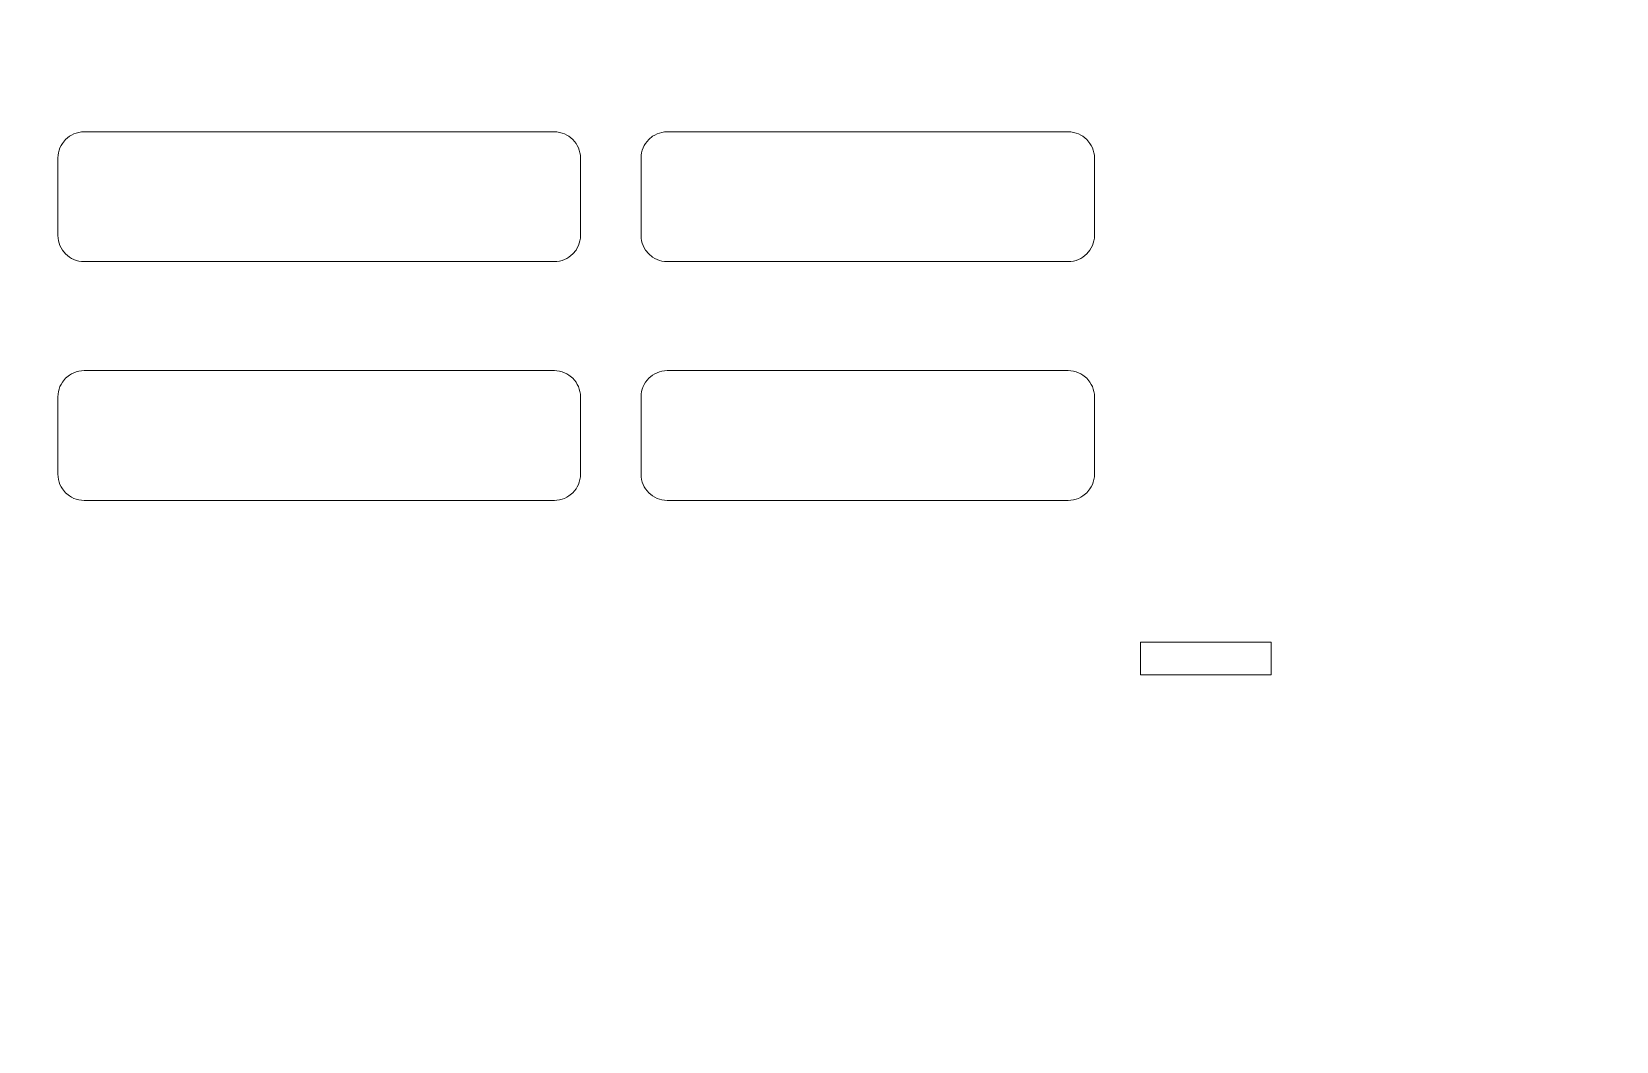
# Model space of a CAD drawing. Header units: millimetres. Extents: x -580 to 580, y -723 to 723.
# Drawn here: x -290.5 to -156.5, y -471.3 to -385.9 of the extents above; entities that cross this region are included whole.
import ezdxf

# ---------------------------------------------------------------- set-up
doc = ezdxf.new("R2010")
doc.units = ezdxf.units.MM
doc.header["$MEASUREMENT"] = 0
doc.layers.add('Camada 1', color=7, linetype='Continuous')

msp = doc.modelspace()

# ---------------------------------------------------------------- linework, layer by layer
at = {"layer": 'Camada 1', "color": 250, "lineweight": 9}
msp.add_open_spline([(-135.7075, -482.6087), (-135.7075, -482.6087), (-317.969, -482.6087), (-317.969, -482.6087), (-317.969, -482.6087), (-317.969, -482.6087), (-318.3943, -482.5978), (-318.3943, -482.5978), (-318.3943, -482.5978), (-318.3943, -482.5978), (-318.8142, -482.5657), (-318.8142, -482.5657), (-318.8142, -482.5657), (-318.8142, -482.5657), (-319.2282, -482.5127), (-319.2282, -482.5127), (-319.2282, -482.5127), (-319.2282, -482.5127), (-319.6356, -482.4394), (-319.6356, -482.4394), (-319.6356, -482.4394), (-319.6356, -482.4394), (-320.429, -482.2341), (-320.429, -482.2341), (-320.429, -482.2341), (-320.429, -482.2341), (-321.1903, -481.9542), (-321.1903, -481.9542), (-321.1903, -481.9542), (-321.1903, -481.9542), (-321.915, -481.6036), (-321.915, -481.6036), (-321.915, -481.6036), (-321.915, -481.6036), (-322.5991, -481.1868), (-322.5991, -481.1868), (-322.5991, -481.1868), (-322.5991, -481.1868), (-323.2383, -480.7082), (-323.2383, -480.7082), (-323.2383, -480.7082), (-323.2383, -480.7082), (-323.828, -480.1718), (-323.828, -480.1718), (-323.828, -480.1718), (-323.828, -480.1718), (-324.3646, -479.5818), (-324.3646, -479.5818), (-324.3646, -479.5818), (-324.3646, -479.5818), (-324.8433, -478.9428), (-324.8433, -478.9428), (-324.8433, -478.9428), (-324.8433, -478.9428), (-325.26, -478.2586), (-325.26, -478.2586), (-325.26, -478.2586), (-325.26, -478.2586), (-325.6105, -477.5339), (-325.6105, -477.5339), (-325.6105, -477.5339), (-325.6105, -477.5339), (-325.8905, -476.7726), (-325.8905, -476.7726), (-325.8905, -476.7726), (-325.8905, -476.7726), (-326.0958, -475.9791), (-326.0958, -475.9791), (-326.0958, -475.9791), (-326.0958, -475.9791), (-326.1691, -475.5717), (-326.1691, -475.5717), (-326.1691, -475.5717), (-326.1691, -475.5717), (-326.2221, -475.1577), (-326.2221, -475.1577), (-326.2221, -475.1577), (-326.2221, -475.1577), (-326.2543, -474.738), (-326.2543, -474.738), (-326.2543, -474.738), (-326.2543, -474.738), (-326.2651, -474.3127), (-326.2651, -474.3127), (-326.2651, -474.3127), (-326.2651, -474.3127), (-326.2651, -456.4955), (-326.2651, -456.4955), (-326.2651, -456.4955), (-326.2651, -456.4955), (-329.5891, -456.4955), (-329.5891, -456.4955), (-329.5891, -456.4955), (-329.5891, -456.4955), (-329.5891, -445.4324), (-329.5891, -445.4324), (-329.5891, -445.4324), (-329.5891, -445.4324), (-332.3545, -445.4324), (-332.3545, -445.4324), (-332.3545, -445.4324), (-332.3545, -445.4324), (-332.3545, -456.4955), (-332.3545, -456.4955), (-332.3545, -456.4955), (-332.3545, -456.4955), (-340.0918, -456.4955), (-340.0918, -456.4955), (-340.0918, -456.4955), (-340.0918, -456.4955), (-340.0918, -434.3727), (-340.0918, -434.3727), (-340.0918, -434.3727), (-340.0918, -434.3727), (-326.2651, -434.3727), (-326.2651, -434.3727), (-326.2651, -434.3727), (-326.2651, -434.3727), (-326.2651, -356.0745), (-326.2651, -356.0745), (-326.2651, -356.0745), (-326.2651, -356.0745), (-329.5891, -356.0745), (-329.5891, -356.0745), (-329.5891, -356.0745), (-329.5891, -356.0745), (-329.5891, -345.012), (-329.5891, -345.012), (-329.5891, -345.012), (-329.5891, -345.012), (-332.3545, -345.012), (-332.3545, -345.012), (-332.3545, -345.012), (-332.3545, -345.012), (-332.3545, -356.0745), (-332.3545, -356.0745), (-332.3545, -356.0745), (-332.3545, -356.0745), (-340.0918, -356.0745), (-340.0918, -356.0745), (-340.0918, -356.0745), (-340.0918, -356.0745), (-340.0918, -333.9517), (-340.0918, -333.9517), (-340.0918, -333.9517), (-340.0918, -333.9517), (-326.2651, -333.9517), (-326.2651, -333.9517), (-326.2651, -333.9517), (-326.2651, -333.9517), (-326.2651, -302.1346), (-326.2651, -302.1346), (-326.2651, -302.1346), (-326.2651, -302.1346), (-326.2543, -301.7094), (-326.2543, -301.7094), (-326.2543, -301.7094), (-326.2543, -301.7094), (-326.2221, -301.2895), (-326.2221, -301.2895), (-326.2221, -301.2895), (-326.2221, -301.2895), (-326.1691, -300.8757), (-326.1691, -300.8757), (-326.1691, -300.8757), (-326.1691, -300.8757), (-326.0958, -300.4681), (-326.0958, -300.4681), (-326.0958, -300.4681), (-326.0958, -300.4681), (-325.8905, -299.6747), (-325.8905, -299.6747), (-325.8905, -299.6747), (-325.8905, -299.6747), (-325.6105, -298.9135), (-325.6105, -298.9135), (-325.6105, -298.9135), (-325.6105, -298.9135), (-325.26, -298.1887), (-325.26, -298.1887), (-325.26, -298.1887), (-325.26, -298.1887), (-324.8433, -297.5046), (-324.8433, -297.5046), (-324.8433, -297.5046), (-324.8433, -297.5046), (-324.3646, -296.8654), (-324.3646, -296.8654), (-324.3646, -296.8654), (-324.3646, -296.8654), (-323.828, -296.2756), (-323.828, -296.2756), (-323.828, -296.2756), (-323.828, -296.2756), (-323.2383, -295.7391), (-323.2383, -295.7391), (-323.2383, -295.7391), (-323.2383, -295.7391), (-322.5991, -295.2604), (-322.5991, -295.2604), (-322.5991, -295.2604), (-322.5991, -295.2604), (-321.915, -294.8437), (-321.915, -294.8437), (-321.915, -294.8437), (-321.915, -294.8437), (-321.1903, -294.4932), (-321.1903, -294.4932), (-321.1903, -294.4932), (-321.1903, -294.4932), (-320.429, -294.2132), (-320.429, -294.2132), (-320.429, -294.2132), (-320.429, -294.2132), (-319.6356, -294.0079), (-319.6356, -294.0079), (-319.6356, -294.0079), (-319.6356, -294.0079), (-319.2282, -293.9346), (-319.2282, -293.9346), (-319.2282, -293.9346), (-319.2282, -293.9346), (-318.8142, -293.8816), (-318.8142, -293.8816), (-318.8142, -293.8816), (-318.8142, -293.8816), (-318.3943, -293.8495), (-318.3943, -293.8495), (-318.3943, -293.8495), (-318.3943, -293.8495), (-317.969, -293.8386), (-317.969, -293.8386), (-317.969, -293.8386), (-317.969, -293.8386), (49.3201, -293.8386), (49.3201, -293.8386), (49.3201, -293.8386), (49.3201, -293.8386), (49.7453, -293.8495), (49.7453, -293.8495), (49.7453, -293.8495), (49.7453, -293.8495), (50.1651, -293.8816), (50.1651, -293.8816), (50.1651, -293.8816), (50.1651, -293.8816), (50.5791, -293.9346), (50.5791, -293.9346), (50.5791, -293.9346), (50.5791, -293.9346), (50.9865, -294.0079), (50.9865, -294.0079), (50.9865, -294.0079), (50.9865, -294.0079), (51.78, -294.2132), (51.78, -294.2132), (51.78, -294.2132), (51.78, -294.2132), (52.5412, -294.4932), (52.5412, -294.4932), (52.5412, -294.4932), (52.5412, -294.4932), (53.266, -294.8437), (53.266, -294.8437), (53.266, -294.8437), (53.266, -294.8437), (53.9502, -295.2604), (53.9502, -295.2604), (53.9502, -295.2604), (53.9502, -295.2604), (54.5892, -295.7391), (54.5892, -295.7391), (54.5892, -295.7391), (54.5892, -295.7391), (55.1792, -296.2756), (55.1792, -296.2756), (55.1792, -296.2756), (55.1792, -296.2756), (55.7156, -296.8654), (55.7156, -296.8654), (55.7156, -296.8654), (55.7156, -296.8654), (56.1943, -297.5046), (56.1943, -297.5046), (56.1943, -297.5046), (56.1943, -297.5046), (56.611, -298.1887), (56.611, -298.1887), (56.611, -298.1887), (56.611, -298.1887), (56.9615, -298.9135), (56.9615, -298.9135), (56.9615, -298.9135), (56.9615, -298.9135), (57.2415, -299.6747), (57.2415, -299.6747), (57.2415, -299.6747), (57.2415, -299.6747), (57.4468, -300.4681), (57.4468, -300.4681), (57.4468, -300.4681), (57.4468, -300.4681), (57.5201, -300.8757), (57.5201, -300.8757), (57.5201, -300.8757), (57.5201, -300.8757), (57.5731, -301.2895), (57.5731, -301.2895), (57.5731, -301.2895), (57.5731, -301.2895), (57.6052, -301.7094), (57.6052, -301.7094), (57.6052, -301.7094), (57.6052, -301.7094), (57.6161, -302.1346), (57.6161, -302.1346), (57.6161, -302.1346), (57.6161, -302.1346), (57.6161, -333.9517), (57.6161, -333.9517), (57.6161, -333.9517), (57.6161, -333.9517), (68.5857, -333.9517), (68.5857, -333.9517), (68.5857, -333.9517), (68.5857, -333.9517), (68.5857, -356.0745), (68.5857, -356.0745), (68.5857, -356.0745), (68.5857, -356.0745), (57.6161, -356.0745), (57.6161, -356.0745), (57.6161, -356.0745), (57.6161, -356.0745), (57.6161, -434.3727), (57.6161, -434.3727), (57.6161, -434.3727), (57.6161, -434.3727), (68.5857, -434.3727), (68.5857, -434.3727), (68.5857, -434.3727), (68.5857, -434.3727), (68.5857, -456.4955), (68.5857, -456.4955), (68.5857, -456.4955), (68.5857, -456.4955), (57.6161, -456.4955), (57.6161, -456.4955), (57.6161, -456.4955), (57.6161, -456.4955), (57.6161, -474.3127), (57.6161, -474.3127), (57.6161, -474.3127), (57.6161, -474.3127), (57.6052, -474.738), (57.6052, -474.738), (57.6052, -474.738), (57.6052, -474.738), (57.5731, -475.1577), (57.5731, -475.1577), (57.5731, -475.1577), (57.5731, -475.1577), (57.5201, -475.5717), (57.5201, -475.5717), (57.5201, -475.5717), (57.5201, -475.5717), (57.4468, -475.9791), (57.4468, -475.9791), (57.4468, -475.9791), (57.4468, -475.9791), (57.2415, -476.7726), (57.2415, -476.7726), (57.2415, -476.7726), (57.2415, -476.7726), (56.9615, -477.5339), (56.9615, -477.5339), (56.9615, -477.5339), (56.9615, -477.5339), (56.611, -478.2586), (56.611, -478.2586), (56.611, -478.2586), (56.611, -478.2586), (56.1943, -478.9428), (56.1943, -478.9428), (56.1943, -478.9428), (56.1943, -478.9428), (55.7156, -479.5818), (55.7156, -479.5818), (55.7156, -479.5818), (55.7156, -479.5818), (55.1792, -480.1718), (55.1792, -480.1718), (55.1792, -480.1718), (55.1792, -480.1718), (54.5892, -480.7082), (54.5892, -480.7082), (54.5892, -480.7082), (54.5892, -480.7082), (53.9502, -481.1868), (53.9502, -481.1868), (53.9502, -481.1868), (53.9502, -481.1868), (53.266, -481.6036), (53.266, -481.6036), (53.266, -481.6036), (53.266, -481.6036), (52.5412, -481.9542), (52.5412, -481.9542), (52.5412, -481.9542), (52.5412, -481.9542), (51.78, -482.2341), (51.78, -482.2341), (51.78, -482.2341), (51.78, -482.2341), (50.9865, -482.4394), (50.9865, -482.4394), (50.9865, -482.4394), (50.9865, -482.4394), (50.5791, -482.5127), (50.5791, -482.5127), (50.5791, -482.5127), (50.5791, -482.5127), (50.1651, -482.5657), (50.1651, -482.5657), (50.1651, -482.5657), (50.1651, -482.5657), (49.7453, -482.5978), (49.7453, -482.5978), (49.7453, -482.5978), (49.7453, -482.5978), (49.3201, -482.6087), (49.3201, -482.6087), (49.3201, -482.6087), (49.3201, -482.6087), (-135.7075, -482.6087), (-135.7075, -482.6087), (-135.7075, -482.6087), (-135.7075, -482.6087), (-135.7075, -482.6087), (-135.7075, -482.6087)], degree=3, knots=[0, 0, 0, 0, 0.00900901, 0.00900901, 0.00900901, 0.00900901, 0.01801802, 0.01801802, 0.01801802, 0.01801802, 0.02702703, 0.02702703, 0.02702703, 0.02702703, 0.03603604, 0.03603604, 0.03603604, 0.03603604, 0.04504505, 0.04504505, 0.04504505, 0.04504505, 0.05405405, 0.05405405, 0.05405405, 0.05405405, 0.06306306, 0.06306306, 0.06306306, 0.06306306, 0.07207207, 0.07207207, 0.07207207, 0.07207207, 0.08108108, 0.08108108, 0.08108108, 0.08108108, 0.09009009, 0.09009009, 0.09009009, 0.09009009, 0.0990991, 0.0990991, 0.0990991, 0.0990991, 0.10810811, 0.10810811, 0.10810811, 0.10810811, 0.11711712, 0.11711712, 0.11711712, 0.11711712, 0.12612613, 0.12612613, 0.12612613, 0.12612613, 0.13513514, 0.13513514, 0.13513514, 0.13513514, 0.14414414, 0.14414414, 0.14414414, 0.14414414, 0.15315315, 0.15315315, 0.15315315, 0.15315315, 0.16216216, 0.16216216, 0.16216216, 0.16216216, 0.17117117, 0.17117117, 0.17117117, 0.17117117, 0.18018018, 0.18018018, 0.18018018, 0.18018018, 0.18918919, 0.18918919, 0.18918919, 0.18918919, 0.1981982, 0.1981982, 0.1981982, 0.1981982, 0.20720721, 0.20720721, 0.20720721, 0.20720721, 0.21621622, 0.21621622, 0.21621622, 0.21621622, 0.22522523, 0.22522523, 0.22522523, 0.22522523, 0.23423423, 0.23423423, 0.23423423, 0.23423423, 0.24324324, 0.24324324, 0.24324324, 0.24324324, 0.25225225, 0.25225225, 0.25225225, 0.25225225, 0.26126126, 0.26126126, 0.26126126, 0.26126126, 0.27027027, 0.27027027, 0.27027027, 0.27027027, 0.27927928, 0.27927928, 0.27927928, 0.27927928, 0.28828829, 0.28828829, 0.28828829, 0.28828829, 0.2972973, 0.2972973, 0.2972973, 0.2972973, 0.30630631, 0.30630631, 0.30630631, 0.30630631, 0.31531532, 0.31531532, 0.31531532, 0.31531532, 0.32432432, 0.32432432, 0.32432432, 0.32432432, 0.33333333, 0.33333333, 0.33333333, 0.33333333, 0.34234234, 0.34234234, 0.34234234, 0.34234234, 0.35135135, 0.35135135, 0.35135135, 0.35135135, 0.36036036, 0.36036036, 0.36036036, 0.36036036, 0.36936937, 0.36936937, 0.36936937, 0.36936937, 0.37837838, 0.37837838, 0.37837838, 0.37837838, 0.38738739, 0.38738739, 0.38738739, 0.38738739, 0.3963964, 0.3963964, 0.3963964, 0.3963964, 0.40540541, 0.40540541, 0.40540541, 0.40540541, 0.41441441, 0.41441441, 0.41441441, 0.41441441, 0.42342342, 0.42342342, 0.42342342, 0.42342342, 0.43243243, 0.43243243, 0.43243243, 0.43243243, 0.44144144, 0.44144144, 0.44144144, 0.44144144, 0.45045045, 0.45045045, 0.45045045, 0.45045045, 0.45945946, 0.45945946, 0.45945946, 0.45945946, 0.46846847, 0.46846847, 0.46846847, 0.46846847, 0.47747748, 0.47747748, 0.47747748, 0.47747748, 0.48648649, 0.48648649, 0.48648649, 0.48648649, 0.4954955, 0.4954955, 0.4954955, 0.4954955, 0.5045045, 0.5045045, 0.5045045, 0.5045045, 0.51351351, 0.51351351, 0.51351351, 0.51351351, 0.52252252, 0.52252252, 0.52252252, 0.52252252, 0.53153153, 0.53153153, 0.53153153, 0.53153153, 0.54054054, 0.54054054, 0.54054054, 0.54054054, 0.54954955, 0.54954955, 0.54954955, 0.54954955, 0.55855856, 0.55855856, 0.55855856, 0.55855856, 0.56756757, 0.56756757, 0.56756757, 0.56756757, 0.57657658, 0.57657658, 0.57657658, 0.57657658, 0.58558559, 0.58558559, 0.58558559, 0.58558559, 0.59459459, 0.59459459, 0.59459459, 0.59459459, 0.6036036, 0.6036036, 0.6036036, 0.6036036, 0.61261261, 0.61261261, 0.61261261, 0.61261261, 0.62162162, 0.62162162, 0.62162162, 0.62162162, 0.63063063, 0.63063063, 0.63063063, 0.63063063, 0.63963964, 0.63963964, 0.63963964, 0.63963964, 0.64864865, 0.64864865, 0.64864865, 0.64864865, 0.65765766, 0.65765766, 0.65765766, 0.65765766, 0.66666667, 0.66666667, 0.66666667, 0.66666667, 0.67567568, 0.67567568, 0.67567568, 0.67567568, 0.68468468, 0.68468468, 0.68468468, 0.68468468, 0.69369369, 0.69369369, 0.69369369, 0.69369369, 0.7027027, 0.7027027, 0.7027027, 0.7027027, 0.71171171, 0.71171171, 0.71171171, 0.71171171, 0.72072072, 0.72072072, 0.72072072, 0.72072072, 0.72972973, 0.72972973, 0.72972973, 0.72972973, 0.73873874, 0.73873874, 0.73873874, 0.73873874, 0.74774775, 0.74774775, 0.74774775, 0.74774775, 0.75675676, 0.75675676, 0.75675676, 0.75675676, 0.76576577, 0.76576577, 0.76576577, 0.76576577, 0.77477477, 0.77477477, 0.77477477, 0.77477477, 0.78378378, 0.78378378, 0.78378378, 0.78378378, 0.79279279, 0.79279279, 0.79279279, 0.79279279, 0.8018018, 0.8018018, 0.8018018, 0.8018018, 0.81081081, 0.81081081, 0.81081081, 0.81081081, 0.81981982, 0.81981982, 0.81981982, 0.81981982, 0.82882883, 0.82882883, 0.82882883, 0.82882883, 0.83783784, 0.83783784, 0.83783784, 0.83783784, 0.84684685, 0.84684685, 0.84684685, 0.84684685, 0.85585586, 0.85585586, 0.85585586, 0.85585586, 0.86486486, 0.86486486, 0.86486486, 0.86486486, 0.87387387, 0.87387387, 0.87387387, 0.87387387, 0.88288288, 0.88288288, 0.88288288, 0.88288288, 0.89189189, 0.89189189, 0.89189189, 0.89189189, 0.9009009, 0.9009009, 0.9009009, 0.9009009, 0.90990991, 0.90990991, 0.90990991, 0.90990991, 0.91891892, 0.91891892, 0.91891892, 0.91891892, 0.92792793, 0.92792793, 0.92792793, 0.92792793, 0.93693694, 0.93693694, 0.93693694, 0.93693694, 0.94594595, 0.94594595, 0.94594595, 0.94594595, 0.95495495, 0.95495495, 0.95495495, 0.95495495, 0.96396396, 0.96396396, 0.96396396, 0.96396396, 0.97297297, 0.97297297, 0.97297297, 0.97297297, 0.98198198, 0.98198198, 0.98198198, 0.98198198, 1, 1, 1, 1], dxfattribs=at)
at = {"layer": 'Camada 1', "color": 240, "lineweight": 9}
for points, knots in [([(-246.3089, -394.3763), (-246.3089, -394.3763), (-286.0768, -394.3763), (-286.0768, -394.3763), (-286.0768, -394.3763), (-286.0768, -394.3763), (-286.3022, -394.3878), (-286.3022, -394.3878), (-286.3022, -394.3878), (-286.3022, -394.3878), (-286.5212, -394.4214), (-286.5212, -394.4214), (-286.5212, -394.4214), (-286.5212, -394.4214), (-286.7328, -394.4762), (-286.7328, -394.4762), (-286.7328, -394.4762), (-286.7328, -394.4762), (-286.9359, -394.5509), (-286.9359, -394.5509), (-286.9359, -394.5509), (-286.9359, -394.5509), (-287.1291, -394.6443), (-287.1291, -394.6443), (-287.1291, -394.6443), (-287.1291, -394.6443), (-287.3115, -394.7555), (-287.3115, -394.7555), (-287.3115, -394.7555), (-287.3115, -394.7555), (-287.6393, -395.0261), (-287.6393, -395.0261), (-287.6393, -395.0261), (-287.6393, -395.0261), (-287.91, -395.3539), (-287.91, -395.3539), (-287.91, -395.3539), (-287.91, -395.3539), (-288.0211, -395.5363), (-288.0211, -395.5363), (-288.0211, -395.5363), (-288.0211, -395.5363), (-288.1145, -395.7295), (-288.1145, -395.7295), (-288.1145, -395.7295), (-288.1145, -395.7295), (-288.1892, -395.9326), (-288.1892, -395.9326), (-288.1892, -395.9326), (-288.1892, -395.9326), (-288.244, -396.1442), (-288.244, -396.1442), (-288.244, -396.1442), (-288.244, -396.1442), (-288.2776, -396.3632), (-288.2776, -396.3632), (-288.2776, -396.3632), (-288.2776, -396.3632), (-288.2891, -396.5886), (-288.2891, -396.5886), (-288.2891, -396.5886), (-288.2891, -396.5886), (-288.2891, -403.139), (-288.2891, -403.139), (-288.2891, -403.139), (-288.2891, -403.139), (-288.2776, -403.3645), (-288.2776, -403.3645), (-288.2776, -403.3645), (-288.2776, -403.3645), (-288.244, -403.5835), (-288.244, -403.5835), (-288.244, -403.5835), (-288.244, -403.5835), (-288.1892, -403.7952), (-288.1892, -403.7952), (-288.1892, -403.7952), (-288.1892, -403.7952), (-288.1145, -403.9981), (-288.1145, -403.9981), (-288.1145, -403.9981), (-288.1145, -403.9981), (-288.0211, -404.1914), (-288.0211, -404.1914), (-288.0211, -404.1914), (-288.0211, -404.1914), (-287.91, -404.3739), (-287.91, -404.3739), (-287.91, -404.3739), (-287.91, -404.3739), (-287.6393, -404.7016), (-287.6393, -404.7016), (-287.6393, -404.7016), (-287.6393, -404.7016), (-287.3115, -404.9722), (-287.3115, -404.9722), (-287.3115, -404.9722), (-287.3115, -404.9722), (-287.1291, -405.0834), (-287.1291, -405.0834), (-287.1291, -405.0834), (-287.1291, -405.0834), (-286.9359, -405.1767), (-286.9359, -405.1767), (-286.9359, -405.1767), (-286.9359, -405.1767), (-286.7328, -405.2516), (-286.7328, -405.2516), (-286.7328, -405.2516), (-286.7328, -405.2516), (-286.5212, -405.3061), (-286.5212, -405.3061), (-286.5212, -405.3061), (-286.5212, -405.3061), (-286.3022, -405.34), (-286.3022, -405.34), (-286.3022, -405.34), (-286.3022, -405.34), (-286.0768, -405.3514), (-286.0768, -405.3514), (-286.0768, -405.3514), (-286.0768, -405.3514), (-246.3089, -405.3514), (-246.3089, -405.3514), (-246.3089, -405.3514), (-246.3089, -405.3514), (-246.0835, -405.34), (-246.0835, -405.34), (-246.0835, -405.34), (-246.0835, -405.34), (-245.8645, -405.3061), (-245.8645, -405.3061), (-245.8645, -405.3061), (-245.8645, -405.3061), (-245.6528, -405.2516), (-245.6528, -405.2516), (-245.6528, -405.2516), (-245.6528, -405.2516), (-245.4499, -405.1767), (-245.4499, -405.1767), (-245.4499, -405.1767), (-245.4499, -405.1767), (-245.2566, -405.0834), (-245.2566, -405.0834), (-245.2566, -405.0834), (-245.2566, -405.0834), (-245.0741, -404.9722), (-245.0741, -404.9722), (-245.0741, -404.9722), (-245.0741, -404.9722), (-244.7465, -404.7016), (-244.7465, -404.7016), (-244.7465, -404.7016), (-244.7465, -404.7016), (-244.4757, -404.3739), (-244.4757, -404.3739), (-244.4757, -404.3739), (-244.4757, -404.3739), (-244.3646, -404.1914), (-244.3646, -404.1914), (-244.3646, -404.1914), (-244.3646, -404.1914), (-244.2712, -403.9981), (-244.2712, -403.9981), (-244.2712, -403.9981), (-244.2712, -403.9981), (-244.1965, -403.7952), (-244.1965, -403.7952), (-244.1965, -403.7952), (-244.1965, -403.7952), (-244.1418, -403.5835), (-244.1418, -403.5835), (-244.1418, -403.5835), (-244.1418, -403.5835), (-244.1079, -403.3645), (-244.1079, -403.3645), (-244.1079, -403.3645), (-244.1079, -403.3645), (-244.0966, -403.139), (-244.0966, -403.139), (-244.0966, -403.139), (-244.0966, -403.139), (-244.0966, -396.5886), (-244.0966, -396.5886), (-244.0966, -396.5886), (-244.0966, -396.5886), (-244.1079, -396.3632), (-244.1079, -396.3632), (-244.1079, -396.3632), (-244.1079, -396.3632), (-244.1418, -396.1442), (-244.1418, -396.1442), (-244.1418, -396.1442), (-244.1418, -396.1442), (-244.1965, -395.9326), (-244.1965, -395.9326), (-244.1965, -395.9326), (-244.1965, -395.9326), (-244.2712, -395.7295), (-244.2712, -395.7295), (-244.2712, -395.7295), (-244.2712, -395.7295), (-244.3646, -395.5363), (-244.3646, -395.5363), (-244.3646, -395.5363), (-244.3646, -395.5363), (-244.4757, -395.3539), (-244.4757, -395.3539), (-244.4757, -395.3539), (-244.4757, -395.3539), (-244.7465, -395.0261), (-244.7465, -395.0261), (-244.7465, -395.0261), (-244.7465, -395.0261), (-245.0741, -394.7555), (-245.0741, -394.7555), (-245.0741, -394.7555), (-245.0741, -394.7555), (-245.2566, -394.6443), (-245.2566, -394.6443), (-245.2566, -394.6443), (-245.2566, -394.6443), (-245.4499, -394.5509), (-245.4499, -394.5509), (-245.4499, -394.5509), (-245.4499, -394.5509), (-245.6528, -394.4762), (-245.6528, -394.4762), (-245.6528, -394.4762), (-245.6528, -394.4762), (-245.8645, -394.4214), (-245.8645, -394.4214), (-245.8645, -394.4214), (-245.8645, -394.4214), (-246.0835, -394.3878), (-246.0835, -394.3878), (-246.0835, -394.3878), (-246.0835, -394.3878), (-246.3089, -394.3763), (-246.3089, -394.3763), (-246.3089, -394.3763), (-246.3089, -394.3763), (-246.3089, -394.3763), (-246.3089, -394.3763)], [0, 0, 0, 0, 0.01612903, 0.01612903, 0.01612903, 0.01612903, 0.03225806, 0.03225806, 0.03225806, 0.03225806, 0.0483871, 0.0483871, 0.0483871, 0.0483871, 0.06451613, 0.06451613, 0.06451613, 0.06451613, 0.08064516, 0.08064516, 0.08064516, 0.08064516, 0.09677419, 0.09677419, 0.09677419, 0.09677419, 0.11290323, 0.11290323, 0.11290323, 0.11290323, 0.12903226, 0.12903226, 0.12903226, 0.12903226, 0.14516129, 0.14516129, 0.14516129, 0.14516129, 0.16129032, 0.16129032, 0.16129032, 0.16129032, 0.17741935, 0.17741935, 0.17741935, 0.17741935, 0.19354839, 0.19354839, 0.19354839, 0.19354839, 0.20967742, 0.20967742, 0.20967742, 0.20967742, 0.22580645, 0.22580645, 0.22580645, 0.22580645, 0.24193548, 0.24193548, 0.24193548, 0.24193548, 0.25806452, 0.25806452, 0.25806452, 0.25806452, 0.27419355, 0.27419355, 0.27419355, 0.27419355, 0.29032258, 0.29032258, 0.29032258, 0.29032258, 0.30645161, 0.30645161, 0.30645161, 0.30645161, 0.32258065, 0.32258065, 0.32258065, 0.32258065, 0.33870968, 0.33870968, 0.33870968, 0.33870968, 0.35483871, 0.35483871, 0.35483871, 0.35483871, 0.37096774, 0.37096774, 0.37096774, 0.37096774, 0.38709677, 0.38709677, 0.38709677, 0.38709677, 0.40322581, 0.40322581, 0.40322581, 0.40322581, 0.41935484, 0.41935484, 0.41935484, 0.41935484, 0.43548387, 0.43548387, 0.43548387, 0.43548387, 0.4516129, 0.4516129, 0.4516129, 0.4516129, 0.46774194, 0.46774194, 0.46774194, 0.46774194, 0.48387097, 0.48387097, 0.48387097, 0.48387097, 0.5, 0.5, 0.5, 0.5, 0.51612903, 0.51612903, 0.51612903, 0.51612903, 0.53225806, 0.53225806, 0.53225806, 0.53225806, 0.5483871, 0.5483871, 0.5483871, 0.5483871, 0.56451613, 0.56451613, 0.56451613, 0.56451613, 0.58064516, 0.58064516, 0.58064516, 0.58064516, 0.59677419, 0.59677419, 0.59677419, 0.59677419, 0.61290323, 0.61290323, 0.61290323, 0.61290323, 0.62903226, 0.62903226, 0.62903226, 0.62903226, 0.64516129, 0.64516129, 0.64516129, 0.64516129, 0.66129032, 0.66129032, 0.66129032, 0.66129032, 0.67741935, 0.67741935, 0.67741935, 0.67741935, 0.69354839, 0.69354839, 0.69354839, 0.69354839, 0.70967742, 0.70967742, 0.70967742, 0.70967742, 0.72580645, 0.72580645, 0.72580645, 0.72580645, 0.74193548, 0.74193548, 0.74193548, 0.74193548, 0.75806452, 0.75806452, 0.75806452, 0.75806452, 0.77419355, 0.77419355, 0.77419355, 0.77419355, 0.79032258, 0.79032258, 0.79032258, 0.79032258, 0.80645161, 0.80645161, 0.80645161, 0.80645161, 0.82258065, 0.82258065, 0.82258065, 0.82258065, 0.83870968, 0.83870968, 0.83870968, 0.83870968, 0.85483871, 0.85483871, 0.85483871, 0.85483871, 0.87096774, 0.87096774, 0.87096774, 0.87096774, 0.88709677, 0.88709677, 0.88709677, 0.88709677, 0.90322581, 0.90322581, 0.90322581, 0.90322581, 0.91935484, 0.91935484, 0.91935484, 0.91935484, 0.93548387, 0.93548387, 0.93548387, 0.93548387, 0.9516129, 0.9516129, 0.9516129, 0.9516129, 0.96774194, 0.96774194, 0.96774194, 0.96774194, 1, 1, 1, 1]), ([(-202.8475, -394.3763), (-202.8475, -394.3763), (-236.7623, -394.3763), (-236.7623, -394.3763), (-236.7623, -394.3763), (-236.7623, -394.3763), (-236.9877, -394.3878), (-236.9877, -394.3878), (-236.9877, -394.3878), (-236.9877, -394.3878), (-237.2067, -394.4214), (-237.2067, -394.4214), (-237.2067, -394.4214), (-237.2067, -394.4214), (-237.4183, -394.4762), (-237.4183, -394.4762), (-237.4183, -394.4762), (-237.4183, -394.4762), (-237.6213, -394.5509), (-237.6213, -394.5509), (-237.6213, -394.5509), (-237.6213, -394.5509), (-237.8145, -394.6443), (-237.8145, -394.6443), (-237.8145, -394.6443), (-237.8145, -394.6443), (-237.997, -394.7555), (-237.997, -394.7555), (-237.997, -394.7555), (-237.997, -394.7555), (-238.3247, -395.0261), (-238.3247, -395.0261), (-238.3247, -395.0261), (-238.3247, -395.0261), (-238.5954, -395.3539), (-238.5954, -395.3539), (-238.5954, -395.3539), (-238.5954, -395.3539), (-238.7066, -395.5363), (-238.7066, -395.5363), (-238.7066, -395.5363), (-238.7066, -395.5363), (-238.8, -395.7295), (-238.8, -395.7295), (-238.8, -395.7295), (-238.8, -395.7295), (-238.8747, -395.9326), (-238.8747, -395.9326), (-238.8747, -395.9326), (-238.8747, -395.9326), (-238.9294, -396.1442), (-238.9294, -396.1442), (-238.9294, -396.1442), (-238.9294, -396.1442), (-238.9631, -396.3632), (-238.9631, -396.3632), (-238.9631, -396.3632), (-238.9631, -396.3632), (-238.9746, -396.5886), (-238.9746, -396.5886), (-238.9746, -396.5886), (-238.9746, -396.5886), (-238.9746, -403.139), (-238.9746, -403.139), (-238.9746, -403.139), (-238.9746, -403.139), (-238.9631, -403.3645), (-238.9631, -403.3645), (-238.9631, -403.3645), (-238.9631, -403.3645), (-238.9294, -403.5835), (-238.9294, -403.5835), (-238.9294, -403.5835), (-238.9294, -403.5835), (-238.8747, -403.7952), (-238.8747, -403.7952), (-238.8747, -403.7952), (-238.8747, -403.7952), (-238.8, -403.9981), (-238.8, -403.9981), (-238.8, -403.9981), (-238.8, -403.9981), (-238.7066, -404.1914), (-238.7066, -404.1914), (-238.7066, -404.1914), (-238.7066, -404.1914), (-238.5954, -404.3739), (-238.5954, -404.3739), (-238.5954, -404.3739), (-238.5954, -404.3739), (-238.3247, -404.7016), (-238.3247, -404.7016), (-238.3247, -404.7016), (-238.3247, -404.7016), (-237.997, -404.9722), (-237.997, -404.9722), (-237.997, -404.9722), (-237.997, -404.9722), (-237.8145, -405.0834), (-237.8145, -405.0834), (-237.8145, -405.0834), (-237.8145, -405.0834), (-237.6213, -405.1767), (-237.6213, -405.1767), (-237.6213, -405.1767), (-237.6213, -405.1767), (-237.4183, -405.2516), (-237.4183, -405.2516), (-237.4183, -405.2516), (-237.4183, -405.2516), (-237.2067, -405.3061), (-237.2067, -405.3061), (-237.2067, -405.3061), (-237.2067, -405.3061), (-236.9877, -405.34), (-236.9877, -405.34), (-236.9877, -405.34), (-236.9877, -405.34), (-236.7623, -405.3514), (-236.7623, -405.3514), (-236.7623, -405.3514), (-236.7623, -405.3514), (-202.8475, -405.3514), (-202.8475, -405.3514), (-202.8475, -405.3514), (-202.8475, -405.3514), (-202.622, -405.34), (-202.622, -405.34), (-202.622, -405.34), (-202.622, -405.34), (-202.4031, -405.3061), (-202.4031, -405.3061), (-202.4031, -405.3061), (-202.4031, -405.3061), (-202.1915, -405.2516), (-202.1915, -405.2516), (-202.1915, -405.2516), (-202.1915, -405.2516), (-201.9885, -405.1767), (-201.9885, -405.1767), (-201.9885, -405.1767), (-201.9885, -405.1767), (-201.7952, -405.0834), (-201.7952, -405.0834), (-201.7952, -405.0834), (-201.7952, -405.0834), (-201.6128, -404.9722), (-201.6128, -404.9722), (-201.6128, -404.9722), (-201.6128, -404.9722), (-201.2851, -404.7016), (-201.2851, -404.7016), (-201.2851, -404.7016), (-201.2851, -404.7016), (-201.0143, -404.3739), (-201.0143, -404.3739), (-201.0143, -404.3739), (-201.0143, -404.3739), (-200.9033, -404.1914), (-200.9033, -404.1914), (-200.9033, -404.1914), (-200.9033, -404.1914), (-200.8098, -403.9981), (-200.8098, -403.9981), (-200.8098, -403.9981), (-200.8098, -403.9981), (-200.735, -403.7952), (-200.735, -403.7952), (-200.735, -403.7952), (-200.735, -403.7952), (-200.6804, -403.5835), (-200.6804, -403.5835), (-200.6804, -403.5835), (-200.6804, -403.5835), (-200.6466, -403.3645), (-200.6466, -403.3645), (-200.6466, -403.3645), (-200.6466, -403.3645), (-200.6352, -403.139), (-200.6352, -403.139), (-200.6352, -403.139), (-200.6352, -403.139), (-200.6352, -396.5886), (-200.6352, -396.5886), (-200.6352, -396.5886), (-200.6352, -396.5886), (-200.6466, -396.3632), (-200.6466, -396.3632), (-200.6466, -396.3632), (-200.6466, -396.3632), (-200.6804, -396.1442), (-200.6804, -396.1442), (-200.6804, -396.1442), (-200.6804, -396.1442), (-200.735, -395.9326), (-200.735, -395.9326), (-200.735, -395.9326), (-200.735, -395.9326), (-200.8098, -395.7295), (-200.8098, -395.7295), (-200.8098, -395.7295), (-200.8098, -395.7295), (-200.9033, -395.5363), (-200.9033, -395.5363), (-200.9033, -395.5363), (-200.9033, -395.5363), (-201.0143, -395.3539), (-201.0143, -395.3539), (-201.0143, -395.3539), (-201.0143, -395.3539), (-201.2851, -395.0261), (-201.2851, -395.0261), (-201.2851, -395.0261), (-201.2851, -395.0261), (-201.6128, -394.7555), (-201.6128, -394.7555), (-201.6128, -394.7555), (-201.6128, -394.7555), (-201.7952, -394.6443), (-201.7952, -394.6443), (-201.7952, -394.6443), (-201.7952, -394.6443), (-201.9885, -394.5509), (-201.9885, -394.5509), (-201.9885, -394.5509), (-201.9885, -394.5509), (-202.1915, -394.4762), (-202.1915, -394.4762), (-202.1915, -394.4762), (-202.1915, -394.4762), (-202.4031, -394.4214), (-202.4031, -394.4214), (-202.4031, -394.4214), (-202.4031, -394.4214), (-202.622, -394.3878), (-202.622, -394.3878), (-202.622, -394.3878), (-202.622, -394.3878), (-202.8475, -394.3763), (-202.8475, -394.3763), (-202.8475, -394.3763), (-202.8475, -394.3763), (-202.8475, -394.3763), (-202.8475, -394.3763)], [0, 0, 0, 0, 0.01612903, 0.01612903, 0.01612903, 0.01612903, 0.03225806, 0.03225806, 0.03225806, 0.03225806, 0.0483871, 0.0483871, 0.0483871, 0.0483871, 0.06451613, 0.06451613, 0.06451613, 0.06451613, 0.08064516, 0.08064516, 0.08064516, 0.08064516, 0.09677419, 0.09677419, 0.09677419, 0.09677419, 0.11290323, 0.11290323, 0.11290323, 0.11290323, 0.12903226, 0.12903226, 0.12903226, 0.12903226, 0.14516129, 0.14516129, 0.14516129, 0.14516129, 0.16129032, 0.16129032, 0.16129032, 0.16129032, 0.17741935, 0.17741935, 0.17741935, 0.17741935, 0.19354839, 0.19354839, 0.19354839, 0.19354839, 0.20967742, 0.20967742, 0.20967742, 0.20967742, 0.22580645, 0.22580645, 0.22580645, 0.22580645, 0.24193548, 0.24193548, 0.24193548, 0.24193548, 0.25806452, 0.25806452, 0.25806452, 0.25806452, 0.27419355, 0.27419355, 0.27419355, 0.27419355, 0.29032258, 0.29032258, 0.29032258, 0.29032258, 0.30645161, 0.30645161, 0.30645161, 0.30645161, 0.32258065, 0.32258065, 0.32258065, 0.32258065, 0.33870968, 0.33870968, 0.33870968, 0.33870968, 0.35483871, 0.35483871, 0.35483871, 0.35483871, 0.37096774, 0.37096774, 0.37096774, 0.37096774, 0.38709677, 0.38709677, 0.38709677, 0.38709677, 0.40322581, 0.40322581, 0.40322581, 0.40322581, 0.41935484, 0.41935484, 0.41935484, 0.41935484, 0.43548387, 0.43548387, 0.43548387, 0.43548387, 0.4516129, 0.4516129, 0.4516129, 0.4516129, 0.46774194, 0.46774194, 0.46774194, 0.46774194, 0.48387097, 0.48387097, 0.48387097, 0.48387097, 0.5, 0.5, 0.5, 0.5, 0.51612903, 0.51612903, 0.51612903, 0.51612903, 0.53225806, 0.53225806, 0.53225806, 0.53225806, 0.5483871, 0.5483871, 0.5483871, 0.5483871, 0.56451613, 0.56451613, 0.56451613, 0.56451613, 0.58064516, 0.58064516, 0.58064516, 0.58064516, 0.59677419, 0.59677419, 0.59677419, 0.59677419, 0.61290323, 0.61290323, 0.61290323, 0.61290323, 0.62903226, 0.62903226, 0.62903226, 0.62903226, 0.64516129, 0.64516129, 0.64516129, 0.64516129, 0.66129032, 0.66129032, 0.66129032, 0.66129032, 0.67741935, 0.67741935, 0.67741935, 0.67741935, 0.69354839, 0.69354839, 0.69354839, 0.69354839, 0.70967742, 0.70967742, 0.70967742, 0.70967742, 0.72580645, 0.72580645, 0.72580645, 0.72580645, 0.74193548, 0.74193548, 0.74193548, 0.74193548, 0.75806452, 0.75806452, 0.75806452, 0.75806452, 0.77419355, 0.77419355, 0.77419355, 0.77419355, 0.79032258, 0.79032258, 0.79032258, 0.79032258, 0.80645161, 0.80645161, 0.80645161, 0.80645161, 0.82258065, 0.82258065, 0.82258065, 0.82258065, 0.83870968, 0.83870968, 0.83870968, 0.83870968, 0.85483871, 0.85483871, 0.85483871, 0.85483871, 0.87096774, 0.87096774, 0.87096774, 0.87096774, 0.88709677, 0.88709677, 0.88709677, 0.88709677, 0.90322581, 0.90322581, 0.90322581, 0.90322581, 0.91935484, 0.91935484, 0.91935484, 0.91935484, 0.93548387, 0.93548387, 0.93548387, 0.93548387, 0.9516129, 0.9516129, 0.9516129, 0.9516129, 0.96774194, 0.96774194, 0.96774194, 0.96774194, 1, 1, 1, 1]), ([(-246.3089, -414.5705), (-246.3089, -414.5705), (-286.0768, -414.5705), (-286.0768, -414.5705), (-286.0768, -414.5705), (-286.0768, -414.5705), (-286.3022, -414.5821), (-286.3022, -414.5821), (-286.3022, -414.5821), (-286.3022, -414.5821), (-286.5212, -414.6157), (-286.5212, -414.6157), (-286.5212, -414.6157), (-286.5212, -414.6157), (-286.7328, -414.6705), (-286.7328, -414.6705), (-286.7328, -414.6705), (-286.7328, -414.6705), (-286.9359, -414.7451), (-286.9359, -414.7451), (-286.9359, -414.7451), (-286.9359, -414.7451), (-287.1291, -414.8386), (-287.1291, -414.8386), (-287.1291, -414.8386), (-287.1291, -414.8386), (-287.3115, -414.9498), (-287.3115, -414.9498), (-287.3115, -414.9498), (-287.3115, -414.9498), (-287.6393, -415.2204), (-287.6393, -415.2204), (-287.6393, -415.2204), (-287.6393, -415.2204), (-287.91, -415.5482), (-287.91, -415.5482), (-287.91, -415.5482), (-287.91, -415.5482), (-288.0211, -415.7306), (-288.0211, -415.7306), (-288.0211, -415.7306), (-288.0211, -415.7306), (-288.1145, -415.9238), (-288.1145, -415.9238), (-288.1145, -415.9238), (-288.1145, -415.9238), (-288.1892, -416.1269), (-288.1892, -416.1269), (-288.1892, -416.1269), (-288.1892, -416.1269), (-288.244, -416.3383), (-288.244, -416.3383), (-288.244, -416.3383), (-288.244, -416.3383), (-288.2776, -416.5574), (-288.2776, -416.5574), (-288.2776, -416.5574), (-288.2776, -416.5574), (-288.2891, -416.7828), (-288.2891, -416.7828), (-288.2891, -416.7828), (-288.2891, -416.7828), (-288.2891, -423.3334), (-288.2891, -423.3334), (-288.2891, -423.3334), (-288.2891, -423.3334), (-288.2776, -423.5588), (-288.2776, -423.5588), (-288.2776, -423.5588), (-288.2776, -423.5588), (-288.244, -423.7778), (-288.244, -423.7778), (-288.244, -423.7778), (-288.244, -423.7778), (-288.1892, -423.9894), (-288.1892, -423.9894), (-288.1892, -423.9894), (-288.1892, -423.9894), (-288.1145, -424.1924), (-288.1145, -424.1924), (-288.1145, -424.1924), (-288.1145, -424.1924), (-288.0211, -424.3857), (-288.0211, -424.3857), (-288.0211, -424.3857), (-288.0211, -424.3857), (-287.91, -424.568), (-287.91, -424.568), (-287.91, -424.568), (-287.91, -424.568), (-287.6393, -424.8957), (-287.6393, -424.8957), (-287.6393, -424.8957), (-287.6393, -424.8957), (-287.3115, -425.1665), (-287.3115, -425.1665), (-287.3115, -425.1665), (-287.3115, -425.1665), (-287.1291, -425.2777), (-287.1291, -425.2777), (-287.1291, -425.2777), (-287.1291, -425.2777), (-286.9359, -425.3711), (-286.9359, -425.3711), (-286.9359, -425.3711), (-286.9359, -425.3711), (-286.7328, -425.4458), (-286.7328, -425.4458), (-286.7328, -425.4458), (-286.7328, -425.4458), (-286.5212, -425.5005), (-286.5212, -425.5005), (-286.5212, -425.5005), (-286.5212, -425.5005), (-286.3022, -425.5342), (-286.3022, -425.5342), (-286.3022, -425.5342), (-286.3022, -425.5342), (-286.0768, -425.5457), (-286.0768, -425.5457), (-286.0768, -425.5457), (-286.0768, -425.5457), (-246.3089, -425.5457), (-246.3089, -425.5457), (-246.3089, -425.5457), (-246.3089, -425.5457), (-246.0835, -425.5342), (-246.0835, -425.5342), (-246.0835, -425.5342), (-246.0835, -425.5342), (-245.8645, -425.5005), (-245.8645, -425.5005), (-245.8645, -425.5005), (-245.8645, -425.5005), (-245.6528, -425.4458), (-245.6528, -425.4458), (-245.6528, -425.4458), (-245.6528, -425.4458), (-245.4499, -425.3711), (-245.4499, -425.3711), (-245.4499, -425.3711), (-245.4499, -425.3711), (-245.2566, -425.2777), (-245.2566, -425.2777), (-245.2566, -425.2777), (-245.2566, -425.2777), (-245.0741, -425.1665), (-245.0741, -425.1665), (-245.0741, -425.1665), (-245.0741, -425.1665), (-244.7465, -424.8957), (-244.7465, -424.8957), (-244.7465, -424.8957), (-244.7465, -424.8957), (-244.4757, -424.568), (-244.4757, -424.568), (-244.4757, -424.568), (-244.4757, -424.568), (-244.3646, -424.3857), (-244.3646, -424.3857), (-244.3646, -424.3857), (-244.3646, -424.3857), (-244.2712, -424.1924), (-244.2712, -424.1924), (-244.2712, -424.1924), (-244.2712, -424.1924), (-244.1965, -423.9894), (-244.1965, -423.9894), (-244.1965, -423.9894), (-244.1965, -423.9894), (-244.1418, -423.7778), (-244.1418, -423.7778), (-244.1418, -423.7778), (-244.1418, -423.7778), (-244.1079, -423.5588), (-244.1079, -423.5588), (-244.1079, -423.5588), (-244.1079, -423.5588), (-244.0966, -423.3334), (-244.0966, -423.3334), (-244.0966, -423.3334), (-244.0966, -423.3334), (-244.0966, -416.7828), (-244.0966, -416.7828), (-244.0966, -416.7828), (-244.0966, -416.7828), (-244.1079, -416.5574), (-244.1079, -416.5574), (-244.1079, -416.5574), (-244.1079, -416.5574), (-244.1418, -416.3383), (-244.1418, -416.3383), (-244.1418, -416.3383), (-244.1418, -416.3383), (-244.1965, -416.1269), (-244.1965, -416.1269), (-244.1965, -416.1269), (-244.1965, -416.1269), (-244.2712, -415.9238), (-244.2712, -415.9238), (-244.2712, -415.9238), (-244.2712, -415.9238), (-244.3646, -415.7306), (-244.3646, -415.7306), (-244.3646, -415.7306), (-244.3646, -415.7306), (-244.4757, -415.5482), (-244.4757, -415.5482), (-244.4757, -415.5482), (-244.4757, -415.5482), (-244.7465, -415.2204), (-244.7465, -415.2204), (-244.7465, -415.2204), (-244.7465, -415.2204), (-245.0741, -414.9498), (-245.0741, -414.9498), (-245.0741, -414.9498), (-245.0741, -414.9498), (-245.2566, -414.8386), (-245.2566, -414.8386), (-245.2566, -414.8386), (-245.2566, -414.8386), (-245.4499, -414.7451), (-245.4499, -414.7451), (-245.4499, -414.7451), (-245.4499, -414.7451), (-245.6528, -414.6705), (-245.6528, -414.6705), (-245.6528, -414.6705), (-245.6528, -414.6705), (-245.8645, -414.6157), (-245.8645, -414.6157), (-245.8645, -414.6157), (-245.8645, -414.6157), (-246.0835, -414.5821), (-246.0835, -414.5821), (-246.0835, -414.5821), (-246.0835, -414.5821), (-246.3089, -414.5705), (-246.3089, -414.5705), (-246.3089, -414.5705), (-246.3089, -414.5705), (-246.3089, -414.5705), (-246.3089, -414.5705)], [0, 0, 0, 0, 0.01612903, 0.01612903, 0.01612903, 0.01612903, 0.03225806, 0.03225806, 0.03225806, 0.03225806, 0.0483871, 0.0483871, 0.0483871, 0.0483871, 0.06451613, 0.06451613, 0.06451613, 0.06451613, 0.08064516, 0.08064516, 0.08064516, 0.08064516, 0.09677419, 0.09677419, 0.09677419, 0.09677419, 0.11290323, 0.11290323, 0.11290323, 0.11290323, 0.12903226, 0.12903226, 0.12903226, 0.12903226, 0.14516129, 0.14516129, 0.14516129, 0.14516129, 0.16129032, 0.16129032, 0.16129032, 0.16129032, 0.17741935, 0.17741935, 0.17741935, 0.17741935, 0.19354839, 0.19354839, 0.19354839, 0.19354839, 0.20967742, 0.20967742, 0.20967742, 0.20967742, 0.22580645, 0.22580645, 0.22580645, 0.22580645, 0.24193548, 0.24193548, 0.24193548, 0.24193548, 0.25806452, 0.25806452, 0.25806452, 0.25806452, 0.27419355, 0.27419355, 0.27419355, 0.27419355, 0.29032258, 0.29032258, 0.29032258, 0.29032258, 0.30645161, 0.30645161, 0.30645161, 0.30645161, 0.32258065, 0.32258065, 0.32258065, 0.32258065, 0.33870968, 0.33870968, 0.33870968, 0.33870968, 0.35483871, 0.35483871, 0.35483871, 0.35483871, 0.37096774, 0.37096774, 0.37096774, 0.37096774, 0.38709677, 0.38709677, 0.38709677, 0.38709677, 0.40322581, 0.40322581, 0.40322581, 0.40322581, 0.41935484, 0.41935484, 0.41935484, 0.41935484, 0.43548387, 0.43548387, 0.43548387, 0.43548387, 0.4516129, 0.4516129, 0.4516129, 0.4516129, 0.46774194, 0.46774194, 0.46774194, 0.46774194, 0.48387097, 0.48387097, 0.48387097, 0.48387097, 0.5, 0.5, 0.5, 0.5, 0.51612903, 0.51612903, 0.51612903, 0.51612903, 0.53225806, 0.53225806, 0.53225806, 0.53225806, 0.5483871, 0.5483871, 0.5483871, 0.5483871, 0.56451613, 0.56451613, 0.56451613, 0.56451613, 0.58064516, 0.58064516, 0.58064516, 0.58064516, 0.59677419, 0.59677419, 0.59677419, 0.59677419, 0.61290323, 0.61290323, 0.61290323, 0.61290323, 0.62903226, 0.62903226, 0.62903226, 0.62903226, 0.64516129, 0.64516129, 0.64516129, 0.64516129, 0.66129032, 0.66129032, 0.66129032, 0.66129032, 0.67741935, 0.67741935, 0.67741935, 0.67741935, 0.69354839, 0.69354839, 0.69354839, 0.69354839, 0.70967742, 0.70967742, 0.70967742, 0.70967742, 0.72580645, 0.72580645, 0.72580645, 0.72580645, 0.74193548, 0.74193548, 0.74193548, 0.74193548, 0.75806452, 0.75806452, 0.75806452, 0.75806452, 0.77419355, 0.77419355, 0.77419355, 0.77419355, 0.79032258, 0.79032258, 0.79032258, 0.79032258, 0.80645161, 0.80645161, 0.80645161, 0.80645161, 0.82258065, 0.82258065, 0.82258065, 0.82258065, 0.83870968, 0.83870968, 0.83870968, 0.83870968, 0.85483871, 0.85483871, 0.85483871, 0.85483871, 0.87096774, 0.87096774, 0.87096774, 0.87096774, 0.88709677, 0.88709677, 0.88709677, 0.88709677, 0.90322581, 0.90322581, 0.90322581, 0.90322581, 0.91935484, 0.91935484, 0.91935484, 0.91935484, 0.93548387, 0.93548387, 0.93548387, 0.93548387, 0.9516129, 0.9516129, 0.9516129, 0.9516129, 0.96774194, 0.96774194, 0.96774194, 0.96774194, 1, 1, 1, 1]), ([(-202.8475, -414.5705), (-202.8475, -414.5705), (-236.7623, -414.5705), (-236.7623, -414.5705), (-236.7623, -414.5705), (-236.7623, -414.5705), (-236.9877, -414.5821), (-236.9877, -414.5821), (-236.9877, -414.5821), (-236.9877, -414.5821), (-237.2067, -414.6157), (-237.2067, -414.6157), (-237.2067, -414.6157), (-237.2067, -414.6157), (-237.4183, -414.6705), (-237.4183, -414.6705), (-237.4183, -414.6705), (-237.4183, -414.6705), (-237.6213, -414.7451), (-237.6213, -414.7451), (-237.6213, -414.7451), (-237.6213, -414.7451), (-237.8145, -414.8386), (-237.8145, -414.8386), (-237.8145, -414.8386), (-237.8145, -414.8386), (-237.997, -414.9498), (-237.997, -414.9498), (-237.997, -414.9498), (-237.997, -414.9498), (-238.3247, -415.2204), (-238.3247, -415.2204), (-238.3247, -415.2204), (-238.3247, -415.2204), (-238.5954, -415.5482), (-238.5954, -415.5482), (-238.5954, -415.5482), (-238.5954, -415.5482), (-238.7066, -415.7306), (-238.7066, -415.7306), (-238.7066, -415.7306), (-238.7066, -415.7306), (-238.8, -415.9238), (-238.8, -415.9238), (-238.8, -415.9238), (-238.8, -415.9238), (-238.8747, -416.1269), (-238.8747, -416.1269), (-238.8747, -416.1269), (-238.8747, -416.1269), (-238.9294, -416.3383), (-238.9294, -416.3383), (-238.9294, -416.3383), (-238.9294, -416.3383), (-238.9631, -416.5574), (-238.9631, -416.5574), (-238.9631, -416.5574), (-238.9631, -416.5574), (-238.9746, -416.7828), (-238.9746, -416.7828), (-238.9746, -416.7828), (-238.9746, -416.7828), (-238.9746, -423.3334), (-238.9746, -423.3334), (-238.9746, -423.3334), (-238.9746, -423.3334), (-238.9631, -423.5588), (-238.9631, -423.5588), (-238.9631, -423.5588), (-238.9631, -423.5588), (-238.9294, -423.7778), (-238.9294, -423.7778), (-238.9294, -423.7778), (-238.9294, -423.7778), (-238.8747, -423.9894), (-238.8747, -423.9894), (-238.8747, -423.9894), (-238.8747, -423.9894), (-238.8, -424.1924), (-238.8, -424.1924), (-238.8, -424.1924), (-238.8, -424.1924), (-238.7066, -424.3857), (-238.7066, -424.3857), (-238.7066, -424.3857), (-238.7066, -424.3857), (-238.5954, -424.568), (-238.5954, -424.568), (-238.5954, -424.568), (-238.5954, -424.568), (-238.3247, -424.8957), (-238.3247, -424.8957), (-238.3247, -424.8957), (-238.3247, -424.8957), (-237.997, -425.1665), (-237.997, -425.1665), (-237.997, -425.1665), (-237.997, -425.1665), (-237.8145, -425.2777), (-237.8145, -425.2777), (-237.8145, -425.2777), (-237.8145, -425.2777), (-237.6213, -425.3711), (-237.6213, -425.3711), (-237.6213, -425.3711), (-237.6213, -425.3711), (-237.4183, -425.4458), (-237.4183, -425.4458), (-237.4183, -425.4458), (-237.4183, -425.4458), (-237.2067, -425.5005), (-237.2067, -425.5005), (-237.2067, -425.5005), (-237.2067, -425.5005), (-236.9877, -425.5342), (-236.9877, -425.5342), (-236.9877, -425.5342), (-236.9877, -425.5342), (-236.7623, -425.5457), (-236.7623, -425.5457), (-236.7623, -425.5457), (-236.7623, -425.5457), (-202.8475, -425.5457), (-202.8475, -425.5457), (-202.8475, -425.5457), (-202.8475, -425.5457), (-202.622, -425.5342), (-202.622, -425.5342), (-202.622, -425.5342), (-202.622, -425.5342), (-202.4031, -425.5005), (-202.4031, -425.5005), (-202.4031, -425.5005), (-202.4031, -425.5005), (-202.1915, -425.4458), (-202.1915, -425.4458), (-202.1915, -425.4458), (-202.1915, -425.4458), (-201.9885, -425.3711), (-201.9885, -425.3711), (-201.9885, -425.3711), (-201.9885, -425.3711), (-201.7952, -425.2777), (-201.7952, -425.2777), (-201.7952, -425.2777), (-201.7952, -425.2777), (-201.6128, -425.1665), (-201.6128, -425.1665), (-201.6128, -425.1665), (-201.6128, -425.1665), (-201.2851, -424.8957), (-201.2851, -424.8957), (-201.2851, -424.8957), (-201.2851, -424.8957), (-201.0143, -424.568), (-201.0143, -424.568), (-201.0143, -424.568), (-201.0143, -424.568), (-200.9033, -424.3857), (-200.9033, -424.3857), (-200.9033, -424.3857), (-200.9033, -424.3857), (-200.8098, -424.1924), (-200.8098, -424.1924), (-200.8098, -424.1924), (-200.8098, -424.1924), (-200.735, -423.9894), (-200.735, -423.9894), (-200.735, -423.9894), (-200.735, -423.9894), (-200.6804, -423.7778), (-200.6804, -423.7778), (-200.6804, -423.7778), (-200.6804, -423.7778), (-200.6466, -423.5588), (-200.6466, -423.5588), (-200.6466, -423.5588), (-200.6466, -423.5588), (-200.6352, -423.3334), (-200.6352, -423.3334), (-200.6352, -423.3334), (-200.6352, -423.3334), (-200.6352, -416.7828), (-200.6352, -416.7828), (-200.6352, -416.7828), (-200.6352, -416.7828), (-200.6466, -416.5574), (-200.6466, -416.5574), (-200.6466, -416.5574), (-200.6466, -416.5574), (-200.6804, -416.3383), (-200.6804, -416.3383), (-200.6804, -416.3383), (-200.6804, -416.3383), (-200.735, -416.1269), (-200.735, -416.1269), (-200.735, -416.1269), (-200.735, -416.1269), (-200.8098, -415.9238), (-200.8098, -415.9238), (-200.8098, -415.9238), (-200.8098, -415.9238), (-200.9033, -415.7306), (-200.9033, -415.7306), (-200.9033, -415.7306), (-200.9033, -415.7306), (-201.0143, -415.5482), (-201.0143, -415.5482), (-201.0143, -415.5482), (-201.0143, -415.5482), (-201.2851, -415.2204), (-201.2851, -415.2204), (-201.2851, -415.2204), (-201.2851, -415.2204), (-201.6128, -414.9498), (-201.6128, -414.9498), (-201.6128, -414.9498), (-201.6128, -414.9498), (-201.7952, -414.8386), (-201.7952, -414.8386), (-201.7952, -414.8386), (-201.7952, -414.8386), (-201.9885, -414.7451), (-201.9885, -414.7451), (-201.9885, -414.7451), (-201.9885, -414.7451), (-202.1915, -414.6705), (-202.1915, -414.6705), (-202.1915, -414.6705), (-202.1915, -414.6705), (-202.4031, -414.6157), (-202.4031, -414.6157), (-202.4031, -414.6157), (-202.4031, -414.6157), (-202.622, -414.5821), (-202.622, -414.5821), (-202.622, -414.5821), (-202.622, -414.5821), (-202.8475, -414.5705), (-202.8475, -414.5705), (-202.8475, -414.5705), (-202.8475, -414.5705), (-202.8475, -414.5705), (-202.8475, -414.5705)], [0, 0, 0, 0, 0.01612903, 0.01612903, 0.01612903, 0.01612903, 0.03225806, 0.03225806, 0.03225806, 0.03225806, 0.0483871, 0.0483871, 0.0483871, 0.0483871, 0.06451613, 0.06451613, 0.06451613, 0.06451613, 0.08064516, 0.08064516, 0.08064516, 0.08064516, 0.09677419, 0.09677419, 0.09677419, 0.09677419, 0.11290323, 0.11290323, 0.11290323, 0.11290323, 0.12903226, 0.12903226, 0.12903226, 0.12903226, 0.14516129, 0.14516129, 0.14516129, 0.14516129, 0.16129032, 0.16129032, 0.16129032, 0.16129032, 0.17741935, 0.17741935, 0.17741935, 0.17741935, 0.19354839, 0.19354839, 0.19354839, 0.19354839, 0.20967742, 0.20967742, 0.20967742, 0.20967742, 0.22580645, 0.22580645, 0.22580645, 0.22580645, 0.24193548, 0.24193548, 0.24193548, 0.24193548, 0.25806452, 0.25806452, 0.25806452, 0.25806452, 0.27419355, 0.27419355, 0.27419355, 0.27419355, 0.29032258, 0.29032258, 0.29032258, 0.29032258, 0.30645161, 0.30645161, 0.30645161, 0.30645161, 0.32258065, 0.32258065, 0.32258065, 0.32258065, 0.33870968, 0.33870968, 0.33870968, 0.33870968, 0.35483871, 0.35483871, 0.35483871, 0.35483871, 0.37096774, 0.37096774, 0.37096774, 0.37096774, 0.38709677, 0.38709677, 0.38709677, 0.38709677, 0.40322581, 0.40322581, 0.40322581, 0.40322581, 0.41935484, 0.41935484, 0.41935484, 0.41935484, 0.43548387, 0.43548387, 0.43548387, 0.43548387, 0.4516129, 0.4516129, 0.4516129, 0.4516129, 0.46774194, 0.46774194, 0.46774194, 0.46774194, 0.48387097, 0.48387097, 0.48387097, 0.48387097, 0.5, 0.5, 0.5, 0.5, 0.51612903, 0.51612903, 0.51612903, 0.51612903, 0.53225806, 0.53225806, 0.53225806, 0.53225806, 0.5483871, 0.5483871, 0.5483871, 0.5483871, 0.56451613, 0.56451613, 0.56451613, 0.56451613, 0.58064516, 0.58064516, 0.58064516, 0.58064516, 0.59677419, 0.59677419, 0.59677419, 0.59677419, 0.61290323, 0.61290323, 0.61290323, 0.61290323, 0.62903226, 0.62903226, 0.62903226, 0.62903226, 0.64516129, 0.64516129, 0.64516129, 0.64516129, 0.66129032, 0.66129032, 0.66129032, 0.66129032, 0.67741935, 0.67741935, 0.67741935, 0.67741935, 0.69354839, 0.69354839, 0.69354839, 0.69354839, 0.70967742, 0.70967742, 0.70967742, 0.70967742, 0.72580645, 0.72580645, 0.72580645, 0.72580645, 0.74193548, 0.74193548, 0.74193548, 0.74193548, 0.75806452, 0.75806452, 0.75806452, 0.75806452, 0.77419355, 0.77419355, 0.77419355, 0.77419355, 0.79032258, 0.79032258, 0.79032258, 0.79032258, 0.80645161, 0.80645161, 0.80645161, 0.80645161, 0.82258065, 0.82258065, 0.82258065, 0.82258065, 0.83870968, 0.83870968, 0.83870968, 0.83870968, 0.85483871, 0.85483871, 0.85483871, 0.85483871, 0.87096774, 0.87096774, 0.87096774, 0.87096774, 0.88709677, 0.88709677, 0.88709677, 0.88709677, 0.90322581, 0.90322581, 0.90322581, 0.90322581, 0.91935484, 0.91935484, 0.91935484, 0.91935484, 0.93548387, 0.93548387, 0.93548387, 0.93548387, 0.9516129, 0.9516129, 0.9516129, 0.9516129, 0.96774194, 0.96774194, 0.96774194, 0.96774194, 1, 1, 1, 1]), ([(-196.7554, -437.5335), (-196.7554, -437.5335), (-196.7554, -440.2988), (-196.7554, -440.2988), (-196.7554, -440.2988), (-196.7554, -440.2988), (-185.694, -440.2988), (-185.694, -440.2988), (-185.694, -440.2988), (-185.694, -440.2988), (-185.694, -437.5335), (-185.694, -437.5335), (-185.694, -437.5335), (-185.694, -437.5335), (-196.7554, -437.5335), (-196.7554, -437.5335), (-196.7554, -437.5335), (-196.7554, -437.5335), (-196.7554, -437.5335), (-196.7554, -437.5335)], [0, 0, 0, 0, 0.16666667, 0.16666667, 0.16666667, 0.16666667, 0.33333333, 0.33333333, 0.33333333, 0.33333333, 0.5, 0.5, 0.5, 0.5, 0.66666667, 0.66666667, 0.66666667, 0.66666667, 1, 1, 1, 1])]:
    msp.add_open_spline(points, degree=3, knots=knots, dxfattribs=at)

doc.saveas('drawing.dxf')
